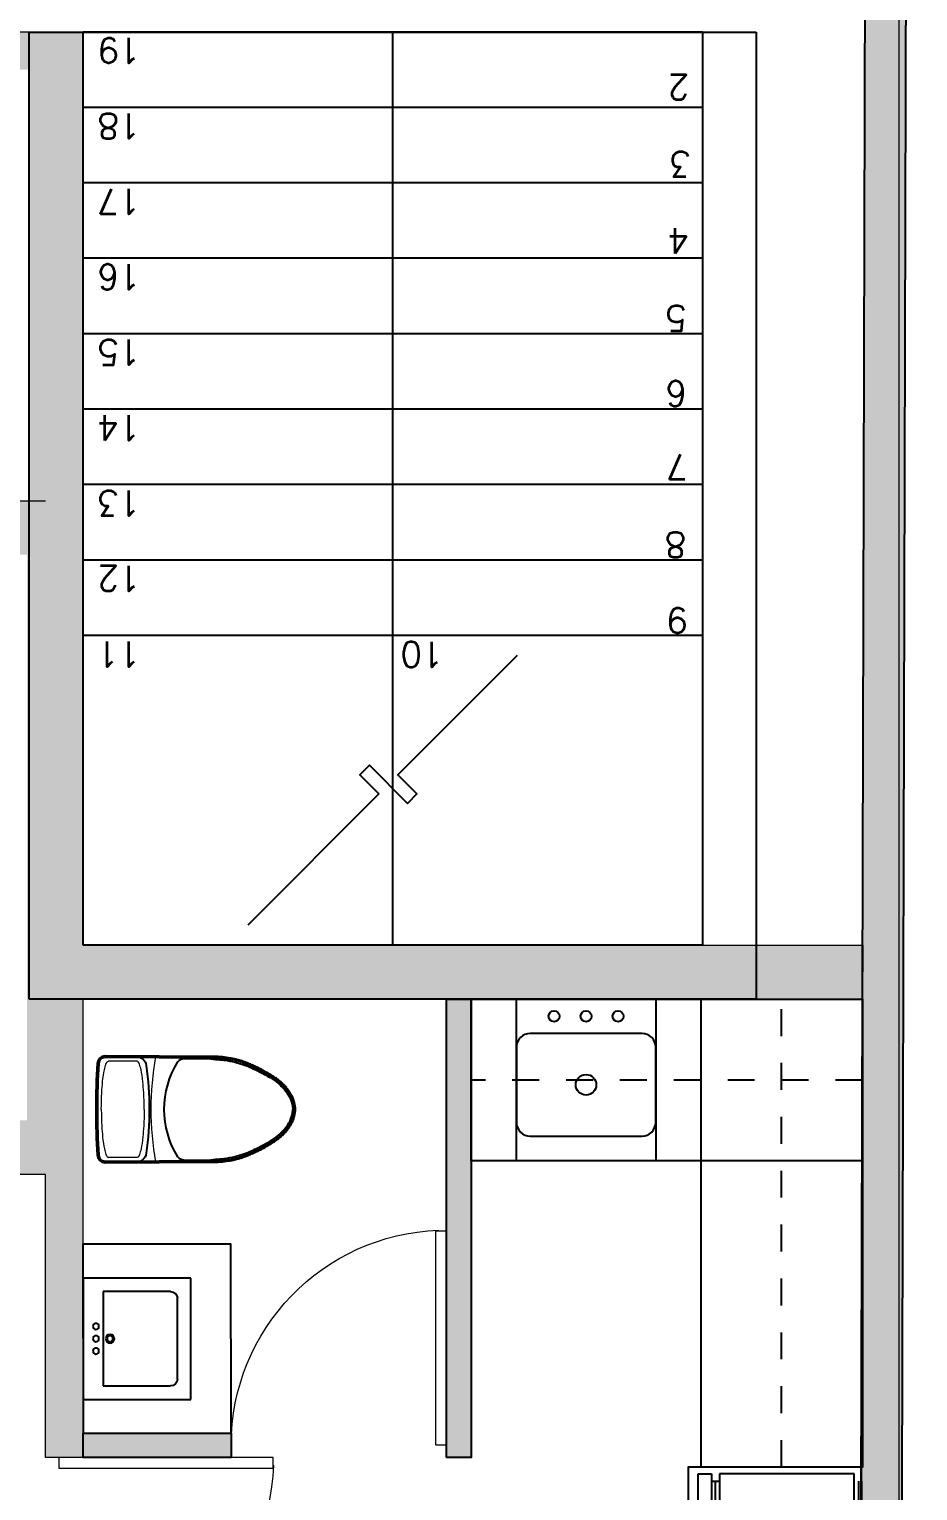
# Model space of a CAD drawing. Header units: metres. Extents: x -598 to 357, y -242 to 574.
# Drawn here: x -292.88 to -289.58, y 292.55 to 297.98 of the extents above; entities that cross this region are included whole.
import ezdxf

# ---------------------------------------------------------------- set-up
doc = ezdxf.new("R2010")
doc.units = ezdxf.units.M
doc.set_wipeout_variables(frame=1)
doc.linetypes.add('xref_Nivel TIPICO$0$HIDDEN2', pattern=[0.1875, 0.125, -0.0625])
for name, color, linetype in [('000-GRADAS', 2, 'Continuous'), ('Muebles fijos', 251, 'Continuous'), ('xref_Nivel TIPICO$0$C-cocinas', 1, 'Continuous'), ('xref_Nivel TIPICO$0$H-hatch mamposteria', 8, 'Continuous'), ('xref_Nivel TIPICO$0$H-hatch tablayeso', 9, 'Continuous'), ('xref_Nivel TIPICO$0$M-lavatrastos', 1, 'Continuous'), ('xref_Nivel TIPICO$0$M-muro tablayeso', 4, 'Continuous'), ('xref_Nivel TIPICO$0$M-refri', 1, 'Continuous'), ('xref_Nivel TIPICO$0$X-XREF', 7, 'Continuous'), ('ZXREF_GRADAS_Nx$0$GRADAS', 1, 'Continuous'), ('ZXREF_GRADAS_Nx$0$GRADAS T', 8, 'Continuous')]:
    doc.layers.add(name, color=color, linetype=linetype)
for name, color, linetype, lineweight in [('A-DOOR', 1, 'Continuous', 18), ('Muro Mamspoteria', 5, 'Continuous', 9), ('P-SANR-FIXT', 251, 'Continuous', 18), ('PARQUEOS', 252, 'Continuous', 0)]:
    doc.layers.add(name, color=color, linetype=linetype, lineweight=lineweight)
doc.styles.add('ZXREF_GRADAS_Nx$0$E-DIM', font='romans.shx')

# ---------------------------------------------------------------- blocks, each defined once
blk = doc.blocks.new('ZXREF_GRADAS_Nx')
at = {"layer": 'ZXREF_GRADAS_Nx$0$GRADAS'}
for p, q in [((54.8825, 54.2137), (54.8825, 57.8037)), ((54.8825, 57.8037), (57.5823, 57.8037)), ((57.5823, 57.8037), (57.5823, 54.2137)), ((55.0825, 54.2137), (55.0825, 57.6037)), ((55.0825, 57.6037), (57.3823, 57.6037)), ((57.3823, 57.6037), (57.3823, 54.2137)), ((57.5823, 54.2137), (54.8825, 54.2137))]:
    blk.add_line(p, q, dxfattribs=at)
for points in [[(56.2324, 57.6037), (56.2323, 54.2137)], [(55.0825, 56.4537), (57.3823, 56.4537)], [(55.0825, 56.1737), (57.3823, 56.1737)], [(55.0825, 55.8937), (57.3823, 55.8937)], [(55.0825, 55.6137), (57.3823, 55.6137)], [(55.0825, 55.3337), (57.3823, 55.3337)], [(55.0825, 55.0537), (57.3823, 55.0537)], [(55.0825, 54.7737), (57.3823, 54.7737)], [(55.0825, 54.4937), (57.3823, 54.4937)], [(55.0825, 54.2137), (57.3823, 54.2137)]]:
    blk.add_lwpolyline(points, dxfattribs=at)
at = {"layer": 'ZXREF_GRADAS_Nx$0$GRADAS T'}
blk.add_lwpolyline([(55.7706, 56.5283), (56.2132, 56.9709), (56.1424, 57.0416), (56.1778, 57.077), (56.3192, 56.9355), (56.3546, 56.9709), (56.2839, 57.0416), (56.7705, 57.5283)], dxfattribs=at)
for points in [[(55.7242, 54.2693, 0, 0.1, 0), (55.7242, 54.3693, 0, 0, 0), (55.7242, 56.4021, 0, 0, 0)], [(56.7404, 56.4064, 0, 0.1, 0), (56.7404, 56.3064, 0, 0, 0), (56.7404, 54.2736, 0, 0, 0)]]:
    blk.add_lwpolyline(points, format="xyseb", dxfattribs=at)
at = {"layer": 'ZXREF_GRADAS_Nx$0$GRADAS T', "attachment_point": 1, "style": 'ZXREF_GRADAS_Nx$0$E-DIM'}
for s, width, insert, char_height in [('10', 0.006337, (56.0434, 56.5708), 0.09375), ('11', 0.09375, (57.1684, 56.5694), 0.09375), ('9', 0.006337, (55.1367, 56.4452), 0.0938), ('12', 0.006337, (57.1684, 56.2894), 0.09375), ('8', 0.006337, (55.1422, 56.1635), 0.0938), ('13', 0.09375, (57.1684, 56.0094), 0.09375), ('7', 0.006337, (55.136, 55.8747), 0.0938), ('14', 0.09375, (57.1684, 55.7294), 0.09375), ('6', 0.006337, (55.1396, 55.6022), 0.0938), ('15', 0.006337, (57.1684, 55.4494), 0.09375), ('5', 0.006337, (55.1398, 55.3225), 0.0938), ('16', 0.006337, (57.1684, 55.1694), 0.09375), ('4', 0.006337, (55.1308, 55.0353), 0.0938), ('17', 0.006337, (57.1684, 54.8894), 0.09375), ('3', 0.006337, (55.124, 54.7513), 0.0938), ('18', 0.006337, (57.1684, 54.6094), 0.09375), ('2', 0.006337, (55.1309, 54.4659), 0.0938), ('19', 0.006337, (57.1684, 54.3294), 0.09375)]:
    blk.add_mtext_dynamic_manual_height_columns(s, width=width, gutter_width=0.4688, heights=[0], dxfattribs=dict(at, insert=insert, char_height=char_height))
blk = doc.blocks.new('*U357')
at = {"layer": 'xref_Nivel TIPICO$0$H-hatch tablayeso', "transparency": 33554559}
h = blk.add_hatch(color=256, dxfattribs=at)
h.dxf.hatch_style = 1
h.paths.add_polyline_path([(0, 90.9), (0, 0), (1700.5, 0), (1700.5, 90.9)])
at = {"layer": 'xref_Nivel TIPICO$0$M-muro tablayeso'}
blk.add_lwpolyline([(1700.5, 0), (0, 0), (0, 90.9), (1700.5, 90.9), (1700.5, 0)], dxfattribs=at)
blk = doc.blocks.new('Toilet_Oval_17859 - MO- Inodoro-439146-NIVEL TIPICO 5 - 7  - AMOBLADO')
at = {"layer": 'P-SANR-FIXT', "lineweight": 50}
for p, q in [((-0.196, 0.4633), (-0.194, 0.0621)), ((0.194, 0.0621), (0.196, 0.4633))]:
    blk.add_line(p, q, dxfattribs=at)
at = {"layer": 'P-SANR-FIXT'}
for p, q in [((-0.1786, 0.3447), (-0.1786, 0.4512)), ((0.1786, 0.3447), (0.1786, 0.4512))]:
    blk.add_line(p, q, dxfattribs=at)
at = {"layer": 'P-SANR-FIXT', "lineweight": 25}
for p, q in [((-0.1887, 0.1708), (-0.1884, 0.0926)), ((0.1887, 0.1708), (0.1884, 0.0926))]:
    blk.add_line(p, q, dxfattribs=at)
at = {"layer": 'P-SANR-FIXT', "lineweight": 50}
for centre, radius, start, end in [((-0.1706, 0.4633), 0.0254, 90, 180), ((0, -1.9235), 2.4182, 90, 94.0453), ((0, -1.9235), 2.4182, 85.9547, 90), ((0.1706, 0.4633), 0.0254, 360, 90)]:
    blk.add_arc(centre, radius, start, end, dxfattribs=at)
at = {"layer": 'P-SANR-FIXT', "lineweight": 25}
for centre, radius, start, end in [((-0.1579, 0.3484), 0.0381, 180, 262.1046), ((0.1579, 0.3484), 0.0381, 277.8954, 0), ((0, 1.487), 1.1875, 262.1046, 277.8954), ((0, -0.0901), 0.3336, 58.0304, 121.9696), ((-0.1626, 0.1709), 0.0261, 122.4497, 180.2256), ((0.1626, 0.1709), 0.0261, 359.7744, 57.5503)]:
    blk.add_arc(centre, radius, start, end, dxfattribs=at)
at = {"layer": 'P-SANR-FIXT'}
blk.add_arc((0, -0.8197), 1.112, 79.8479, 100.1521, dxfattribs=at)
for points in [[(0, 0.4774), (-0.0484, 0.4774), (-0.1037, 0.4729), (-0.1428, 0.4681), (-0.1653, 0.461), (-0.1744, 0.4578), (-0.1786, 0.4531), (-0.1786, 0.4512)], [(0, 0.4774), (0.0484, 0.4774), (0.1037, 0.4729), (0.1428, 0.4681), (0.1653, 0.461), (0.1744, 0.4578), (0.1786, 0.4531), (0.1786, 0.4512)], [(0, 0.3185), (-0.0484, 0.3185), (-0.1037, 0.323), (-0.1428, 0.3278), (-0.1653, 0.3349), (-0.1744, 0.3381), (-0.1786, 0.3428), (-0.1786, 0.3447)], [(0, 0.3185), (0.0484, 0.3185), (0.1037, 0.323), (0.1428, 0.3278), (0.1653, 0.3349), (0.1744, 0.3381), (0.1786, 0.3428), (0.1786, 0.3447)]]:
    blk.add_open_spline(points, degree=3, knots=[0, 0, 0, 0, 0.1566407, 0.2861825, 0.3655305, 0.4088071, 0.4283279, 0.4283279, 0.4283279, 0.4283279], dxfattribs=at)
at = {"layer": 'P-SANR-FIXT', "lineweight": 50}
for points, knots in [([(-0.194, 0.0621), (-0.1937, 0.0503), (-0.1924, 0.028), (-0.189, 0.0038), (-0.1855, -0.0137), (-0.1826, -0.0259), (-0.1794, -0.0373), (-0.176, -0.048), (-0.1724, -0.0579), (-0.1688, -0.0672), (-0.165, -0.0758), (-0.1613, -0.084), (-0.1576, -0.0916), (-0.1529, -0.1013), (-0.1473, -0.1124), (-0.141, -0.1244), (-0.133, -0.1391), (-0.1251, -0.152), (-0.117, -0.1643), (-0.1107, -0.1733), (-0.1038, -0.1821), (-0.0962, -0.1908), (-0.0878, -0.1992), (-0.0783, -0.2075), (-0.0677, -0.2156), (-0.0585, -0.2217), (-0.0519, -0.2254), (-0.0482, -0.2275), (-0.0454, -0.2289), (-0.0426, -0.2302), (-0.0399, -0.2315), (-0.0376, -0.2325), (-0.0356, -0.2332), (-0.0335, -0.2339), (-0.0309, -0.2348), (-0.0276, -0.2357), (-0.0241, -0.2366), (-0.0201, -0.2374), (-0.0156, -0.2381), (-0.0092, -0.2391), (-0.0038, -0.2397), (0, -0.24)], [0, 0, 0, 0, 0.041667, 0.083333, 0.104167, 0.125, 0.145833, 0.166667, 0.1875, 0.208333, 0.229167, 0.25, 0.270833, 0.291667, 0.333333, 0.375, 0.416667, 0.5, 0.541667, 0.583333, 0.625, 0.666667, 0.708333, 0.75, 0.791667, 0.833333, 0.854167, 0.864583, 0.875, 0.885417, 0.895833, 0.90625, 0.911458, 0.916667, 0.927083, 0.9375, 0.947917, 0.958333, 0.96875, 0.979167, 1, 1, 1, 1]), ([(0, -0.24), (0.0038, -0.2397), (0.0092, -0.2391), (0.0156, -0.2381), (0.0201, -0.2374), (0.0241, -0.2366), (0.0276, -0.2357), (0.0309, -0.2348), (0.0341, -0.2338), (0.0371, -0.2327), (0.0399, -0.2315), (0.0426, -0.2302), (0.0454, -0.2289), (0.0482, -0.2275), (0.0519, -0.2254), (0.0585, -0.2217), (0.0677, -0.2156), (0.0783, -0.2075), (0.0878, -0.1992), (0.0962, -0.1908), (0.1038, -0.1821), (0.1107, -0.1733), (0.117, -0.1643), (0.1251, -0.152), (0.133, -0.1391), (0.141, -0.1244), (0.1473, -0.1124), (0.1529, -0.1013), (0.1576, -0.0916), (0.1613, -0.084), (0.165, -0.0758), (0.1688, -0.0672), (0.1724, -0.0579), (0.176, -0.048), (0.1794, -0.0373), (0.1826, -0.0259), (0.1855, -0.0137), (0.189, 0.0038), (0.1924, 0.028), (0.1937, 0.0503), (0.194, 0.0621)], [0, 0, 0, 0, 0.020833, 0.03125, 0.041667, 0.052083, 0.0625, 0.072917, 0.083333, 0.09375, 0.104167, 0.114583, 0.125, 0.135417, 0.145833, 0.166667, 0.208333, 0.25, 0.291667, 0.333333, 0.375, 0.416667, 0.458333, 0.5, 0.583333, 0.625, 0.666667, 0.708333, 0.729167, 0.75, 0.770833, 0.791667, 0.8125, 0.833333, 0.854167, 0.875, 0.895833, 0.916667, 0.958333, 1, 1, 1, 1])]:
    blk.add_open_spline(points, degree=3, knots=knots, dxfattribs=at)
at = {"layer": 'P-SANR-FIXT', "lineweight": 25}
for points in [[(-0.1884, 0.0926), (-0.1844, 0.0317), (-0.1781, -0.0197), (-0.1546, -0.0809), (-0.1328, -0.1236), (-0.1143, -0.1557), (-0.0938, -0.1851), (-0.066, -0.2094), (-0.0504, -0.2203), (-0.0177, -0.234), (0, -0.2337)], [(0.1884, 0.0926), (0.1844, 0.0317), (0.1781, -0.0197), (0.1546, -0.0809), (0.1328, -0.1236), (0.1143, -0.1557), (0.0938, -0.1851), (0.066, -0.2094), (0.0504, -0.2203), (0.0177, -0.234), (0, -0.2337)]]:
    blk.add_open_spline(points, degree=3, knots=[0, 0, 0, 0, 0.19509, 0.375915, 0.540569, 0.672678, 0.792703, 0.893059, 0.993012, 1.071971, 1.071971, 1.071971, 1.071971], dxfattribs=at)
blk = doc.blocks.new('L3')
blk.add_wipeout([(24.5796, 24.0767), (25.0296, 24.0767), (25.0296, 23.6767), (24.5796, 23.6767)]).dxf.layer = 'Muebles fijos'
at = {"layer": 'Muebles fijos'}
for p, q in [((24.5796, 24.0767), (25.0296, 24.0767)), ((24.5796, 23.6767), (24.5796, 24.0767)), ((24.6546, 24.0767), (24.9546, 24.0767)), ((25.0296, 24.0767), (25.0296, 23.6767)), ((24.5796, 23.7517), (24.5796, 24.0017)), ((24.6296, 23.7517), (24.6296, 24.0017)), ((24.6296, 23.7517), (24.6296, 24.0017)), ((24.6546, 24.0267), (24.9546, 24.0267)), ((24.6546, 24.0267), (24.9546, 24.0267)), ((24.9796, 24.0017), (24.9796, 23.7517)), ((24.9796, 24.0017), (24.9796, 23.7517)), ((25.0296, 24.0017), (25.0296, 23.6767)), ((24.9796, 23.7517), (24.6296, 23.7517)), ((24.9796, 23.7517), (24.8832, 23.7517)), ((25.0296, 23.6767), (24.5796, 23.6767)), ((25.0296, 23.6767), (24.5796, 23.6767))]:
    blk.add_line(p, q, dxfattribs=at)
for centre, radius in [((24.8046, 23.7766), 0.0161), ((24.8046, 23.7766), 0.0111), ((24.7588, 23.7245), 0.0111), ((24.8046, 23.7245), 0.0111), ((24.8504, 23.7245), 0.0111)]:
    blk.add_circle(centre, radius, dxfattribs=at)
for centre, start, end in [((24.6546, 24.0017), 90, 180), ((24.6546, 24.0017), 90, 180), ((24.9546, 24.0017), 0, 90), ((24.9546, 24.0017), 0, 90)]:
    blk.add_arc(centre, 0.025, start, end, dxfattribs=at)
blk = doc.blocks.new('*U356')
at = {"layer": 'xref_Nivel TIPICO$0$H-hatch tablayeso', "transparency": 33554559}
h = blk.add_hatch(color=256, dxfattribs=at)
h.dxf.hatch_style = 1
h.paths.add_polyline_path([(0, 90), (0, 0), (550, 0), (550, 90)])
at = {"layer": 'xref_Nivel TIPICO$0$M-muro tablayeso'}
blk.add_lwpolyline([(550, 0), (0, 0), (0, 90), (550, 90), (550, 0)], dxfattribs=at)
blk = doc.blocks.new('Familia Puertas - P-7-13066183-AMUEBLADAS N8 _18_34')
at = {"layer": 'A-DOOR'}
for p, q in [((-0.4492, 1), (-0.5, 1)), ((-0.5, 1), (-0.5, 0)), ((-0.4492, 0), (-0.4492, 1)), ((-0.5, 0), (-0.4492, 0))]:
    blk.add_line(p, q, dxfattribs=at)
at = {"layer": 'A-DOOR', "color": 8, "true_color": 0x808080}
blk.add_arc((-0.4972, 0.0006), 1.0022, 359.96451, 87.98542, dxfattribs=at)
blk = doc.blocks.new('xref_Nivel TIPICO$0$SINK')
at = {"layer": 'xref_Nivel TIPICO$0$M-lavatrastos', "color": 8}
blk.add_lwpolyline([(-0.4518, 0), (0.0654, 0), (0.0654, -0.6), (-0.4518, -0.6)], close=True, dxfattribs=at)
at = {"layer": 'xref_Nivel TIPICO$0$M-lavatrastos'}
blk.add_lwpolyline([(0.0654, -0.1778, 0.414214), (0.0146, -0.127), (-0.401, -0.127, 0.414214), (-0.4518, -0.1778), (-0.4518, -0.4572, 0.414214), (-0.401, -0.508), (0.0146, -0.508, 0.414214), (0.0654, -0.4572)], format="xyb", close=True, dxfattribs=at)
for centre, radius in [((-0.3121, -0.0635), 0.0201), ((-0.1932, -0.0635), 0.0201), ((-0.0743, -0.0635), 0.0201), ((-0.1932, -0.3175), 0.0381)]:
    blk.add_circle(centre, radius, dxfattribs=at)
blk = doc.blocks.new('xref_Nivel TIPICO$0$P_REFRI')
at = {"layer": 'xref_Nivel TIPICO$0$M-refri'}
for p, q in [((-0.3562, 0), (0.3562, 0)), ((0.3985, -0.0343), (-0.3912, -0.0343)), ((-0.3912, -0.0343), (-0.3912, -0.6924)), ((-0.3562, -0.0132), (0.3562, -0.0132)), ((0.3985, -0.6924), (0.3985, -0.0343)), ((-0.3912, -0.6924), (0.3985, -0.6924)), ((-0.3563, -0.7319), (-0.3563, -0.6924)), ((0.3636, -0.7121), (-0.3563, -0.7121)), ((0.3636, -0.7319), (0.3636, -0.6924)), ((-0.3912, -0.7319), (0.3985, -0.7319)), ((-0.3912, -0.7977), (-0.3912, -0.7319)), ((0.3985, -0.7319), (0.3985, -0.7977)), ((0.3985, -0.7977), (-0.3912, -0.7977)), ((0.2177, -0.8453), (0.2177, -0.828)), ((0.2177, -0.828), (0.2795, -0.828)), ((0.3018, -0.8453), (0.2177, -0.8453)), ((0.2795, -0.828), (0.2795, -0.7977)), ((0.3018, -0.7977), (0.3018, -0.8453))]:
    blk.add_line(p, q, dxfattribs=at)
at = {"layer": 'xref_Nivel TIPICO$0$M-refri', "color": 8, "linetype": 'Continuous'}
blk.add_lwpolyline([(0.425, 0), (-0.425, 0), (-0.425, -0.8453), (0.425, -0.8453)], close=True, dxfattribs=at)

msp = doc.modelspace()

# ---------------------------------------------------------------- hatches: boundary and pattern name
at = {"layer": 'xref_Nivel TIPICO$0$H-hatch mamposteria', "transparency": 33554585}
h = msp.add_hatch(color=256, dxfattribs=at)
h.dxf.hatch_style = 1
h.paths.add_polyline_path([(-289.5792, 315.2369), (-296.7404, 315.1954), (-299.427, 315.2031), (-299.6598, 315.222), (-300.0107, 315.2296), (-304.7573, 315.2341), (-307.5183, 315.243), (-309.5739, 315.2369), (-309.6486, 273.7149), (-309.4986, 273.7149), (-309.4241, 315.0873), (-307.5183, 315.093), (-304.7577, 315.0841), (-301.5387, 315.081), (-301.5387, 315.1523), (-300.6387, 315.1523), (-300.6387, 315.0802), (-300.0124, 315.0796), (-299.6675, 315.0722), (-299.4333, 315.0531), (-296.7402, 315.0454), (-293.5471, 315.0639), (-293.5471, 315.1253), (-292.6471, 315.1253), (-292.6471, 315.0691), (-289.7296, 315.086), (-289.8102, 284.5296), (-289.6598, 284.5296)])
h = msp.add_hatch(color=256, dxfattribs=at)
h.dxf.hatch_style = 1
h.paths.add_polyline_path([(-293.8502, 299.3671), (-297.5487, 299.3671), (-297.5487, 299.5071), (-293.8502, 299.5071)], flags=17)
h.paths.add_polyline_path([(-296.8109, 307.9951), (-296.8109, 307.8551), (-299.1387, 307.8551), (-299.1387, 307.9951)])
h.paths.add_polyline_path([(-289.7711, 299.5071), (-289.7711, 299.3671), (-292.6502, 299.3671), (-292.6502, 299.5071)])
h.paths.add_polyline_path([(-294.0603, 291.8764), (-293.7821, 291.8773), (-293.7788, 291.6773), (-294.0782, 291.6764), (-294.0782, 291.7068), (-294.0984, 291.7068)], flags=16)
h.paths.add_polyline_path([(-292.6864, 290.9773), (-292.8864, 290.9773)], flags=16)
edge = h.paths.add_edge_path()
edge.add_line((-293.7788, 291.8773), (-293.7788, 291.6773))
edge.add_line((-292.6788, 290.9773), (-292.6788, 289.2277))
edge.add_line((-292.6788, 289.2277), (-295.6387, 289.2277))
edge.add_line((-295.6387, 289.2277), (-295.6387, 291.8764))
edge.add_line((-295.6387, 291.8764), (-295.1571, 291.8764))
edge.add_line((-295.489, 296.0877), (-295.4898, 296.0877))
edge.add_line((-295.139, 291.6764), (-295.139, 291.7068))
edge.add_line((-295.139, 291.7068), (-295.121, 291.7068))
edge.add_line((-295.121, 291.7068), (-295.1571, 291.8764))
edge.add_line((-295.4387, 291.6773), (-295.139, 291.6773))
edge.add_line((-292.8864, 290.9773), (-292.8864, 289.4277))
edge.add_line((-292.8864, 289.4277), (-295.4387, 289.4277))
edge.add_line((-295.4387, 289.4277), (-295.4387, 291.6773))
edge.add_line((-300.6387, 304.4382), (-307.1387, 304.4382))
edge.add_line((-300.6387, 307.7882), (-300.6387, 304.4382))
edge.add_line((-300.7787, 307.7882), (-300.6387, 307.7882))
edge.add_line((-300.7787, 307.7882), (-300.7787, 304.5782))
edge.add_line((-300.7787, 304.5782), (-307.1387, 304.5782))
h.paths.add_polyline_path([(-295.4898, 297.1277), (-295.3498, 297.1277), (-295.3498, 297.8278), (-292.8788, 297.8278), (-292.8788, 296.2277), (-295.4898, 296.2277), (-295.4889, 293.7277), (-294.8918, 293.7277), (-294.8557, 293.8973), (-294.8737, 293.8973), (-294.8737, 293.9277), (-295.289, 293.9277), (-295.289, 296.0277), (-292.8864, 296.0277), (-292.8864, 293.9277), (-293.8128, 293.9277), (-293.8128, 293.8973), (-293.8331, 293.8973), (-293.795, 293.7277), (-292.8188, 293.7277), (-292.8188, 292.6773), (-292.6788, 292.6773), (-292.6788, 294.3778), (-289.7842, 294.3778), (-289.7837, 294.5778), (-292.6788, 294.5778), (-292.6788, 296.2277), (-292.6788, 297.9678), (-292.8188, 297.9678), (-295.4898, 297.9678), (-295.4898, 297.8278)])

# ---------------------------------------------------------------- linework, layer by layer
at = {"layer": '000-GRADAS', "color": 5}
msp.add_lwpolyline([(-289.8102, 284.5296), (-289.7296, 315.086), (-296.7402, 315.0454), (-299.4333, 315.0531), (-299.6675, 315.0722), (-300.0124, 315.0796), (-304.7577, 315.0841), (-307.5183, 315.093), (-309.4241, 315.0873), (-309.4986, 273.7149), (-309.6486, 273.7149), (-309.5739, 315.2369), (-307.5183, 315.243), (-304.7573, 315.2341), (-300.0107, 315.2296), (-299.6598, 315.222), (-299.427, 315.2031), (-296.7404, 315.1954), (-289.5792, 315.2369), (-289.6598, 284.5296)], dxfattribs=at)
at = {"layer": 'Muro Mamspoteria', "lineweight": 0}
for p, q in [((-292.6788, 297.9678), (-292.6788, 294.5778)), ((-295.4898, 296.2277), (-292.8188, 296.2277)), ((-292.8188, 293.7277), (-293.795, 293.7277))]:
    msp.add_line(p, q, dxfattribs=at)
at = {"layer": 'Muro Mamspoteria'}
for points in [[(-292.6788, 297.9678), (-295.4898, 297.9678), (-295.4898, 297.1277)], [(-292.6788, 294.5778), (-289.7837, 294.5778), (-289.7842, 294.3778), (-292.6788, 294.3778)], [(-292.6788, 292.6773), (-292.6788, 294.3778)], [(-292.8188, 292.6773), (-292.8188, 293.7277)], [(-292.6788, 292.6773), (-292.8188, 292.6773)]]:
    msp.add_lwpolyline(points, dxfattribs=at)
at = {"layer": 'PARQUEOS'}
msp.add_lwpolyline([(-307.1387, 275.0136), (-289.6848, 275.0136), (-289.6598, 284.4796), (-292.0834, 284.4796), (-292.0834, 289.1277), (-289.7978, 289.1277), (-289.6478, 289.1277), (-289.6478, 299.5071), (-292.6502, 299.5072), (-292.6502, 315.2191), (-307.1387, 315.2191), (-307.1387, 275.0136)], dxfattribs=at)
at = {"layer": 'xref_Nivel TIPICO$0$C-cocinas'}
for points in [[(-289.785, 293.7778), (-291.2379, 293.7778), (-291.2379, 294.3778), (-289.785, 294.3778)], [(-289.7842, 294.3778), (-289.7842, 292.6412), (-290.3842, 292.6412), (-290.3842, 294.3778)]]:
    msp.add_lwpolyline(points, dxfattribs=at)
at = {"layer": 'xref_Nivel TIPICO$0$C-cocinas', "linetype": 'xref_Nivel TIPICO$0$HIDDEN2', "ltscale": 0.5}
for points in [[(-291.2379, 294.3778), (-289.785, 294.3778)], [(-290.085, 292.6412), (-290.085, 294.3778)], [(-289.785, 294.3778), (-289.785, 292.6412)], [(-289.785, 294.0778), (-291.2379, 294.0778)]]:
    msp.add_lwpolyline(points, dxfattribs=at)

# ---------------------------------------------------------------- block references
at = {"layer": 'Muro Mamspoteria', "lineweight": 0, "xscale": -0.7960678973457521, "yscale": 0.7960678973457521, "zscale": 0.7960678973457521}
msp.add_blockref('Familia Puertas - P-7-13066183-AMUEBLADAS N8 _18_34', (-291.7268, 292.7223), dxfattribs=at)
at = {"layer": 'Muro Mamspoteria', "lineweight": 0, "xscale": 0.7960678973457521, "yscale": 0.7960678973457521, "zscale": 0.7960678973457521, "rotation": 270}
msp.add_blockref('Familia Puertas - P-7-13066183-AMUEBLADAS N8 _18_34', (-292.7688, 292.2792), dxfattribs=at)
at = {"layer": 'P-SANR-FIXT', "xscale": -1, "rotation": 90}
msp.add_blockref('Toilet_Oval_17859 - MO- Inodoro-439146-NIVEL TIPICO 5 - 7  - AMOBLADO', (-292.1336, 293.969), dxfattribs=at)
at = {"layer": 'xref_Nivel TIPICO$0$M-lavatrastos'}
msp.add_blockref('xref_Nivel TIPICO$0$SINK', (-290.6179, 294.3778), dxfattribs=at)
at = {"layer": 'xref_Nivel TIPICO$0$M-muro tablayeso', "xscale": 0.001, "yscale": 0.001, "zscale": 0.001, "rotation": 270}
msp.add_blockref('*U357', (-291.3288, 294.3778), dxfattribs=at)
at = {"layer": 'xref_Nivel TIPICO$0$M-muro tablayeso', "xscale": 0.001, "yscale": 0.001, "zscale": 0.001}
msp.add_blockref('*U356', (-292.6788, 292.6773), dxfattribs=at)
at = {"layer": 'xref_Nivel TIPICO$0$M-refri', "xscale": 0.760339395874682, "yscale": 0.760339395874682, "zscale": 0.760339395874682, "rotation": 270}
msp.add_blockref('xref_Nivel TIPICO$0$P_REFRI', (-289.7888, 292.3181), dxfattribs=at)
at = {"layer": 'xref_Nivel TIPICO$0$X-XREF', "rotation": 180}
msp.add_blockref('ZXREF_GRADAS_Nx', (-235.2965, 352.1815), dxfattribs=at)

# ---------------------------------------------------------------- next in the draw order: block references
at = {"layer": 'Muebles fijos', "xscale": -1, "rotation": 270}
msp.add_blockref('L3', (-316.3554, 268.313), dxfattribs=at)

# ---------------------------------------------------------------- next in the draw order: linework, layer by layer
at = {"layer": 'Muebles fijos'}
msp.add_lwpolyline([(-292.6788, 292.7673), (-292.1288, 292.7673), (-292.1296, 293.4681), (-292.6796, 293.4681), (-292.6788, 292.7673)], dxfattribs=at)

doc.saveas('drawing.dxf')
